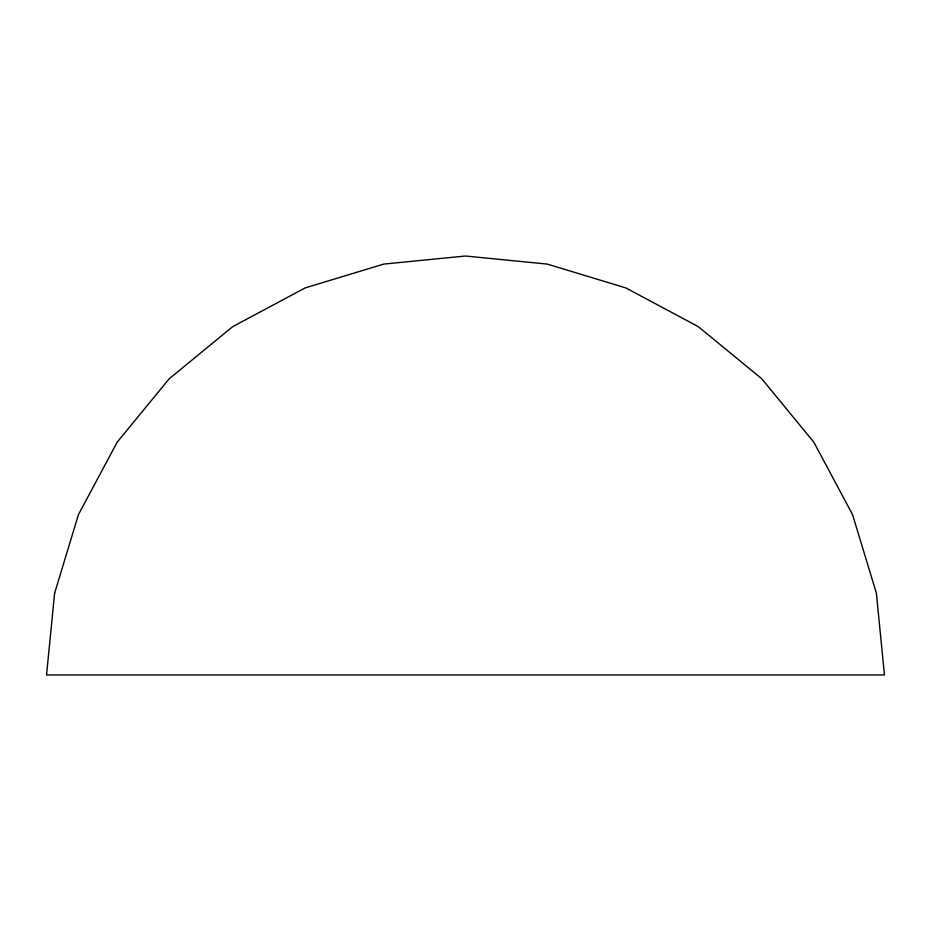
<?xml version="1.0" encoding="UTF-8"?>
<svg xmlns="http://www.w3.org/2000/svg" width="931" height="931" viewBox="0 0 931 931"><rect width="100%" height="100%" fill="white"/><g stroke="black" fill="none" stroke-linecap="round" stroke-linejoin="round"><path stroke-width="1.4" d="M54.603 593.245L46.55 674.975L884.45 674.975L876.397 593.245L852.563 514.645L813.845 442.213L761.744 378.731L698.262 326.63L625.83 287.912L547.23 264.078L465.5 256.025L383.77 264.078L305.17 287.912L232.738 326.63L169.256 378.731L117.155 442.213L78.437 514.645L54.603 593.245"/></g></svg>
